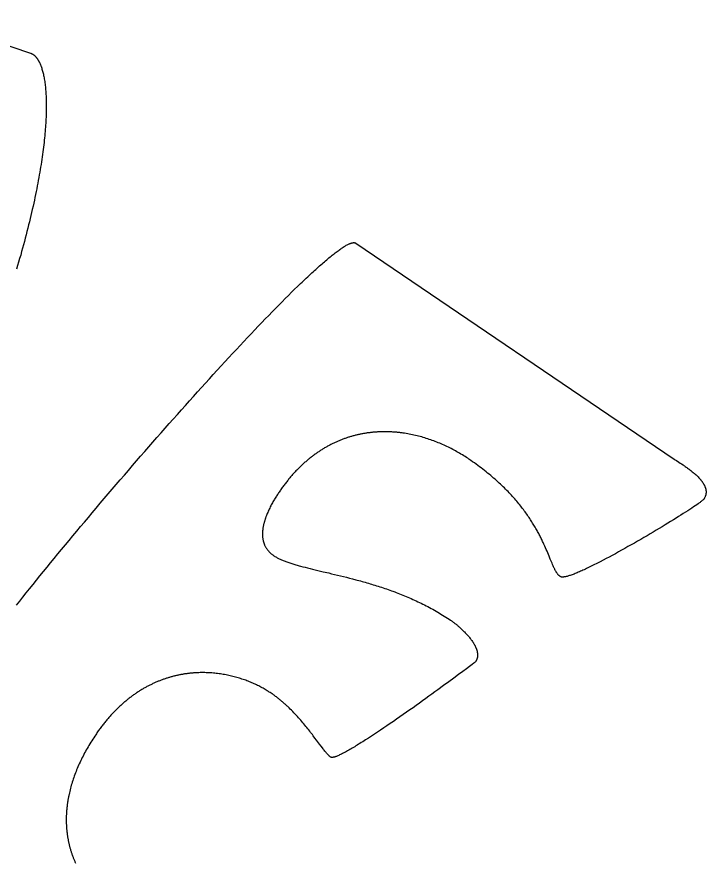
# Model space of a CAD drawing. Extents: x 156 to 510, y 849 to 1306.
# Drawn here: x 311.81 to 334.4, y 1077.97 to 1105.7 of the extents above; entities that cross this region are included whole.
import ezdxf

# ---------------------------------------------------------------- set-up
doc = ezdxf.new("R2010")
doc.units = 0
doc.layers.add('color#3f3f3fff', color=1, linetype='CONTINUOUS')

msp = doc.modelspace()

# ---------------------------------------------------------------- linework, layer by layer
at = {"layer": 'color#3f3f3fff'}
for points in [[(308.737, 1105.703), (312.256, 1104.517), (312.264, 1104.514), (312.272, 1104.511), (312.281, 1104.508), (312.289, 1104.504), (312.297, 1104.5), (312.304, 1104.496), (312.312, 1104.492), (312.32, 1104.487), (312.328, 1104.483), (312.336, 1104.478), (312.343, 1104.472), (312.351, 1104.467), (312.359, 1104.461), (312.366, 1104.455), (312.374, 1104.449), (312.381, 1104.443), (312.389, 1104.436), (312.396, 1104.429), (312.403, 1104.422), (312.411, 1104.415), (312.418, 1104.407), (312.425, 1104.4), (312.432, 1104.392), (312.439, 1104.383), (312.446, 1104.375), (312.453, 1104.366), (312.46, 1104.357), (312.467, 1104.348), (312.473, 1104.338), (312.48, 1104.329), (312.487, 1104.319), (312.493, 1104.309), (312.5, 1104.298), (312.506, 1104.288), (312.513, 1104.277), (312.519, 1104.266), (312.525, 1104.254), (312.531, 1104.243), (312.538, 1104.231), (312.544, 1104.219), (312.55, 1104.207), (312.556, 1104.194), (312.561, 1104.182), (312.567, 1104.169), (312.573, 1104.155), (312.579, 1104.142), (312.584, 1104.128), (312.59, 1104.114), (312.595, 1104.1), (312.601, 1104.086), (312.611, 1104.056), (312.622, 1104.026), (312.632, 1103.994), (312.641, 1103.962), (312.651, 1103.929), (312.66, 1103.894), (312.668, 1103.859), (312.677, 1103.823), (312.685, 1103.786), (312.693, 1103.748), (312.7, 1103.709), (312.707, 1103.669), (312.714, 1103.628), (312.721, 1103.586), (312.727, 1103.543), (312.732, 1103.499), (312.738, 1103.454), (312.743, 1103.409), (312.747, 1103.362), (312.752, 1103.314), (312.755, 1103.266), (312.759, 1103.216), (312.762, 1103.165), (312.765, 1103.114), (312.767, 1103.061), (312.769, 1103.008), (312.77, 1102.953), (312.772, 1102.898), (312.772, 1102.842), (312.772, 1102.784), (312.772, 1102.726), (312.772, 1102.667), (312.771, 1102.607), (312.769, 1102.546), (312.767, 1102.483), (312.765, 1102.42), (312.762, 1102.356), (312.759, 1102.291), (312.755, 1102.225), (312.751, 1102.158), (312.746, 1102.09), (312.741, 1102.021), (312.735, 1101.951), (312.729, 1101.88), (312.722, 1101.808), (312.715, 1101.735), (312.707, 1101.662), (312.699, 1101.587), (312.69, 1101.511), (312.681, 1101.434), (312.671, 1101.356), (312.661, 1101.278), (312.65, 1101.198), (312.639, 1101.117), (312.627, 1101.035), (312.615, 1100.953), (312.602, 1100.869), (312.588, 1100.784), (312.574, 1100.699), (312.559, 1100.612), (312.544, 1100.525), (312.528, 1100.436), (312.512, 1100.346), (312.495, 1100.256), (312.478, 1100.164), (312.459, 1100.072), (312.441, 1099.978), (312.421, 1099.884), (312.401, 1099.788), (312.381, 1099.692), (312.36, 1099.594), (312.338, 1099.496), (312.315, 1099.396), (312.292, 1099.296), (312.269, 1099.194), (312.244, 1099.092), (312.219, 1098.988), (312.194, 1098.884), (312.167, 1098.778), (312.14, 1098.672), (312.113, 1098.564), (312.084, 1098.456), (312.055, 1098.346), (312.026, 1098.236), (311.996, 1098.124), (311.964, 1098.012), (311.933, 1097.899), (311.9, 1097.784), (311.867, 1097.669), (311.833, 1097.552), (311.799, 1097.435)], [(311.797, 1086.423), (311.902, 1086.555), (312.009, 1086.689), (312.117, 1086.825), (312.227, 1086.962), (312.338, 1087.1), (312.451, 1087.24), (312.565, 1087.381), (312.681, 1087.523), (312.797, 1087.666), (312.915, 1087.811), (313.035, 1087.956), (313.155, 1088.103), (313.276, 1088.25), (313.399, 1088.398), (313.523, 1088.547), (313.647, 1088.697), (313.772, 1088.847), (313.899, 1088.998), (314.026, 1089.15), (314.154, 1089.302), (314.282, 1089.455), (314.412, 1089.608), (314.542, 1089.762), (314.672, 1089.916), (314.803, 1090.07), (314.935, 1090.224), (315.067, 1090.379), (315.199, 1090.533), (315.332, 1090.688), (315.465, 1090.842), (315.598, 1090.997), (315.732, 1091.151), (315.865, 1091.305), (315.999, 1091.459), (316.133, 1091.613), (316.267, 1091.766), (316.401, 1091.919), (316.535, 1092.071), (316.669, 1092.223), (316.802, 1092.374), (316.936, 1092.525), (317.069, 1092.675), (317.201, 1092.824), (317.334, 1092.973), (317.466, 1093.12), (317.598, 1093.267), (317.729, 1093.412), (317.859, 1093.557), (317.989, 1093.701), (318.119, 1093.843), (318.247, 1093.984), (318.375, 1094.124), (318.503, 1094.263), (318.629, 1094.4), (318.755, 1094.536), (318.879, 1094.671), (319.003, 1094.804), (319.126, 1094.935), (319.247, 1095.065), (319.368, 1095.193), (319.487, 1095.319), (319.606, 1095.443), (319.723, 1095.566), (319.838, 1095.687), (319.953, 1095.805), (320.066, 1095.922), (320.177, 1096.037), (320.287, 1096.149), (320.396, 1096.259), (320.503, 1096.367), (320.608, 1096.473), (320.712, 1096.577), (320.814, 1096.677), (320.914, 1096.776), (321.013, 1096.872), (321.11, 1096.965), (321.157, 1097.011), (321.204, 1097.056), (321.251, 1097.1), (321.297, 1097.144), (321.343, 1097.187), (321.388, 1097.229), (321.433, 1097.271), (321.477, 1097.312), (321.521, 1097.352), (321.564, 1097.391), (321.606, 1097.43), (321.648, 1097.468), (321.69, 1097.505), (321.731, 1097.542), (321.771, 1097.577), (321.811, 1097.612), (321.85, 1097.647), (321.889, 1097.68), (321.927, 1097.713), (321.965, 1097.744), (322.002, 1097.775), (322.038, 1097.806), (322.074, 1097.835), (322.109, 1097.864), (322.144, 1097.891), (322.177, 1097.918), (322.211, 1097.944), (322.243, 1097.97), (322.275, 1097.994), (322.307, 1098.018), (322.338, 1098.04), (322.368, 1098.062), (322.397, 1098.083), (322.426, 1098.103), (322.454, 1098.122), (322.481, 1098.14), (322.508, 1098.158), (322.534, 1098.174), (322.559, 1098.189), (322.584, 1098.204), (322.608, 1098.218), (322.631, 1098.23), (322.654, 1098.242), (322.676, 1098.253), (322.697, 1098.262), (322.707, 1098.267), (322.717, 1098.271), (322.727, 1098.275), (322.737, 1098.279), (322.746, 1098.282), (322.755, 1098.286), (322.764, 1098.289), (322.773, 1098.292), (322.782, 1098.294), (322.791, 1098.296), (322.799, 1098.298), (322.807, 1098.3), (322.815, 1098.302), (322.823, 1098.303), (322.831, 1098.304), (322.838, 1098.305), (322.845, 1098.305), (322.852, 1098.306), (322.859, 1098.306), (322.866, 1098.305), (322.872, 1098.305), (322.878, 1098.304), (322.884, 1098.303), (322.89, 1098.302), (322.896, 1098.3), (322.901, 1098.298), (322.907, 1098.296), (322.912, 1098.294), (322.916, 1098.291), (322.921, 1098.288), (333.359, 1091.209), (333.39, 1091.187), (333.426, 1091.164), (333.506, 1091.112), (333.55, 1091.083), (333.597, 1091.053), (333.645, 1091.021), (333.669, 1091.004), (333.694, 1090.987), (333.719, 1090.97), (333.745, 1090.952), (333.77, 1090.934), (333.796, 1090.915), (333.822, 1090.897), (333.847, 1090.877), (333.873, 1090.858), (333.899, 1090.838), (333.924, 1090.818), (333.95, 1090.798), (333.975, 1090.777), (334, 1090.756), (334.024, 1090.735), (334.048, 1090.714), (334.072, 1090.692), (334.096, 1090.67), (334.118, 1090.648), (334.141, 1090.626), (334.162, 1090.603), (334.173, 1090.592), (334.184, 1090.58), (334.194, 1090.569), (334.204, 1090.557), (334.214, 1090.546), (334.224, 1090.534), (334.233, 1090.522), (334.243, 1090.511), (334.252, 1090.499), (334.261, 1090.487), (334.269, 1090.475), (334.278, 1090.464), (334.286, 1090.452), (334.294, 1090.44), (334.302, 1090.428), (334.309, 1090.416), (334.317, 1090.404), (334.324, 1090.392), (334.331, 1090.38), (334.337, 1090.367), (334.343, 1090.355), (334.349, 1090.343), (334.355, 1090.331), (334.36, 1090.319), (334.365, 1090.306), (334.37, 1090.294), (334.374, 1090.282), (334.378, 1090.27), (334.382, 1090.257), (334.386, 1090.245), (334.389, 1090.232), (334.392, 1090.22), (334.394, 1090.208), (334.396, 1090.195), (334.398, 1090.183), (334.399, 1090.17), (334.4, 1090.158), (334.401, 1090.145), (334.401, 1090.133), (334.401, 1090.121), (334.4, 1090.108), (334.399, 1090.096), (334.398, 1090.083), (334.396, 1090.071), (334.394, 1090.058), (334.391, 1090.046), (334.388, 1090.033), (334.385, 1090.021), (334.381, 1090.008), (334.376, 1089.996), (334.372, 1089.983), (334.366, 1089.971), (334.361, 1089.958), (334.354, 1089.946), (334.348, 1089.933), (334.34, 1089.921), (334.333, 1089.908), (334.325, 1089.896), (334.323, 1089.893), (334.32, 1089.89), (334.315, 1089.884), (334.308, 1089.877), (334.299, 1089.869), (334.29, 1089.861), (334.278, 1089.851), (334.266, 1089.841), (334.252, 1089.83), (334.237, 1089.818), (334.22, 1089.806), (334.202, 1089.792), (334.183, 1089.779), (334.163, 1089.764), (334.142, 1089.749), (334.095, 1089.716), (334.045, 1089.681), (333.99, 1089.644), (333.93, 1089.605), (333.867, 1089.563), (333.8, 1089.519), (333.729, 1089.474), (333.655, 1089.426), (333.578, 1089.377), (333.498, 1089.327), (333.415, 1089.274), (333.329, 1089.221), (333.24, 1089.166), (333.15, 1089.111), (333.057, 1089.054), (332.962, 1088.997), (332.865, 1088.938), (332.767, 1088.879), (332.668, 1088.82), (332.567, 1088.76), (332.465, 1088.7), (332.362, 1088.64), (332.259, 1088.58), (332.155, 1088.52), (332.05, 1088.46), (331.946, 1088.401), (331.841, 1088.342), (331.737, 1088.283), (331.633, 1088.225), (331.53, 1088.168), (331.428, 1088.112), (331.326, 1088.057), (331.226, 1088.003), (331.127, 1087.95), (331.029, 1087.899), (330.933, 1087.849), (330.886, 1087.825), (330.839, 1087.801), (330.793, 1087.777), (330.747, 1087.754), (330.702, 1087.732), (330.657, 1087.71), (330.613, 1087.688), (330.57, 1087.667), (330.527, 1087.647), (330.485, 1087.627), (330.443, 1087.607), (330.403, 1087.588), (330.363, 1087.57), (330.324, 1087.552), (330.285, 1087.535), (330.248, 1087.519), (330.211, 1087.503), (330.175, 1087.488), (330.14, 1087.473), (330.106, 1087.46), (330.072, 1087.446), (330.04, 1087.434), (330.009, 1087.422), (329.978, 1087.411), (329.949, 1087.401), (329.92, 1087.392), (329.893, 1087.383), (329.867, 1087.375), (329.842, 1087.369), (329.818, 1087.362), (329.795, 1087.357), (329.784, 1087.355), (329.773, 1087.353), (329.763, 1087.351), (329.753, 1087.349), (329.743, 1087.348), (329.734, 1087.346), (329.724, 1087.345), (329.715, 1087.345), (329.707, 1087.344), (329.699, 1087.344), (329.691, 1087.344), (329.683, 1087.344), (329.676, 1087.344), (329.669, 1087.345), (329.662, 1087.346), (329.656, 1087.347), (329.65, 1087.348), (329.645, 1087.35), (329.639, 1087.352), (329.634, 1087.354), (329.63, 1087.356), (329.626, 1087.359), (329.615, 1087.366), (329.605, 1087.374), (329.595, 1087.383), (329.585, 1087.392), (329.575, 1087.401), (329.565, 1087.411), (329.556, 1087.422), (329.546, 1087.433), (329.537, 1087.444), (329.528, 1087.457), (329.519, 1087.469), (329.51, 1087.482), (329.501, 1087.496), (329.492, 1087.51), (329.483, 1087.525), (329.474, 1087.54), (329.465, 1087.555), (329.457, 1087.571), (329.448, 1087.588), (329.439, 1087.604), (329.43, 1087.622), (329.422, 1087.64), (329.413, 1087.658), (329.404, 1087.677), (329.387, 1087.715), (329.369, 1087.756), (329.351, 1087.798), (329.332, 1087.842), (329.314, 1087.887), (329.294, 1087.934), (329.254, 1088.032), (329.233, 1088.084), (329.211, 1088.137), (329.188, 1088.191), (329.164, 1088.247), (329.139, 1088.304), (329.113, 1088.362), (329.086, 1088.422), (329.072, 1088.452), (329.058, 1088.483), (329.044, 1088.514), (329.029, 1088.545), (329.013, 1088.576), (328.998, 1088.608), (328.982, 1088.64), (328.966, 1088.673), (328.949, 1088.705), (328.932, 1088.738), (328.914, 1088.771), (328.896, 1088.805), (328.878, 1088.838), (328.86, 1088.872), (328.84, 1088.906), (328.821, 1088.941), (328.801, 1088.976), (328.78, 1089.01), (328.759, 1089.046), (328.738, 1089.081), (328.716, 1089.116), (328.694, 1089.152), (328.671, 1089.188), (328.647, 1089.225), (328.624, 1089.261), (328.599, 1089.298), (328.574, 1089.334), (328.549, 1089.371), (328.523, 1089.409), (328.496, 1089.446), (328.469, 1089.484), (328.441, 1089.521), (328.412, 1089.559), (328.383, 1089.597), (328.354, 1089.636), (328.324, 1089.674), (328.293, 1089.713), (328.261, 1089.751), (328.229, 1089.79), (328.196, 1089.829), (328.163, 1089.868), (328.129, 1089.908), (328.094, 1089.947), (328.059, 1089.987), (328.022, 1090.026), (327.986, 1090.066), (327.948, 1090.106), (327.91, 1090.146), (327.871, 1090.186), (327.831, 1090.226), (327.79, 1090.266), (327.749, 1090.307), (327.707, 1090.347), (327.664, 1090.388), (327.62, 1090.428), (327.576, 1090.469), (327.53, 1090.51), (327.484, 1090.551), (327.437, 1090.592), (327.39, 1090.632), (327.341, 1090.673), (327.292, 1090.715), (327.241, 1090.756), (327.19, 1090.797), (327.138, 1090.838), (327.085, 1090.879), (327.031, 1090.92), (326.977, 1090.962), (326.921, 1091.003), (326.864, 1091.044), (326.807, 1091.085), (326.749, 1091.127), (326.689, 1091.168), (326.629, 1091.209), (326.586, 1091.238), (326.542, 1091.267), (326.499, 1091.295), (326.455, 1091.322), (326.411, 1091.35), (326.366, 1091.377), (326.322, 1091.403), (326.277, 1091.429), (326.231, 1091.455), (326.186, 1091.48), (326.14, 1091.505), (326.094, 1091.53), (326.048, 1091.554), (326.001, 1091.577), (325.954, 1091.6), (325.907, 1091.623), (325.86, 1091.645), (325.813, 1091.667), (325.765, 1091.688), (325.717, 1091.709), (325.669, 1091.73), (325.621, 1091.75), (325.572, 1091.769), (325.523, 1091.788), (325.475, 1091.806), (325.426, 1091.824), (325.376, 1091.842), (325.327, 1091.859), (325.277, 1091.875), (325.228, 1091.891), (325.178, 1091.907), (325.128, 1091.921), (325.078, 1091.936), (325.027, 1091.95), (324.977, 1091.963), (324.926, 1091.975), (324.876, 1091.988), (324.825, 1091.999), (324.774, 1092.01), (324.723, 1092.021), (324.672, 1092.031), (324.62, 1092.04), (324.569, 1092.049), (324.518, 1092.057), (324.492, 1092.061), (324.466, 1092.064), (324.44, 1092.068), (324.415, 1092.071), (324.389, 1092.075), (324.363, 1092.078), (324.337, 1092.081), (324.311, 1092.083), (324.285, 1092.086), (324.259, 1092.089), (324.233, 1092.091), (324.208, 1092.093), (324.182, 1092.095), (324.156, 1092.097), (324.13, 1092.099), (324.104, 1092.1), (324.078, 1092.102), (324.052, 1092.103), (324.026, 1092.104), (324, 1092.105), (323.974, 1092.106), (323.948, 1092.106), (323.922, 1092.107), (323.896, 1092.107), (323.869, 1092.107), (323.843, 1092.107), (323.817, 1092.107), (323.791, 1092.106), (323.765, 1092.106), (323.739, 1092.105), (323.713, 1092.104), (323.687, 1092.103), (323.661, 1092.102), (323.635, 1092.101), (323.609, 1092.099), (323.583, 1092.097), (323.557, 1092.096), (323.531, 1092.093), (323.505, 1092.091), (323.478, 1092.089), (323.452, 1092.086), (323.426, 1092.083), (323.4, 1092.081), (323.374, 1092.077), (323.348, 1092.074), (323.322, 1092.071), (323.296, 1092.067), (323.27, 1092.063), (323.244, 1092.059), (323.218, 1092.055), (323.192, 1092.051), (323.166, 1092.046), (323.14, 1092.041), (323.114, 1092.037), (323.089, 1092.032), (323.063, 1092.026), (323.037, 1092.021), (323.011, 1092.015), (322.985, 1092.009), (322.959, 1092.003), (322.933, 1091.997), (322.908, 1091.991), (322.882, 1091.984), (322.856, 1091.978), (322.83, 1091.971), (322.804, 1091.964), (322.779, 1091.956), (322.753, 1091.949), (322.727, 1091.941), (322.702, 1091.933), (322.676, 1091.925), (322.651, 1091.917), (322.625, 1091.908), (322.599, 1091.9), (322.574, 1091.891), (322.548, 1091.882), (322.523, 1091.873), (322.498, 1091.863), (322.472, 1091.854), (322.447, 1091.844), (322.421, 1091.834), (322.396, 1091.823), (322.371, 1091.813), (322.346, 1091.802), (322.32, 1091.792), (322.295, 1091.781), (322.27, 1091.769), (322.245, 1091.758), (322.22, 1091.746), (322.195, 1091.734), (322.17, 1091.722), (322.145, 1091.71), (322.12, 1091.698), (322.095, 1091.685), (322.07, 1091.672), (322.045, 1091.659), (322.021, 1091.646), (321.996, 1091.632), (321.971, 1091.619), (321.947, 1091.605), (321.922, 1091.591), (321.897, 1091.576), (321.873, 1091.562), (321.848, 1091.547), (321.824, 1091.532), (321.8, 1091.517), (321.775, 1091.501), (321.751, 1091.486), (321.727, 1091.47), (321.703, 1091.454), (321.678, 1091.438), (321.654, 1091.421), (321.63, 1091.404), (321.606, 1091.388), (321.582, 1091.37), (321.559, 1091.353), (321.535, 1091.335), (321.511, 1091.318), (321.487, 1091.3), (321.464, 1091.281), (321.44, 1091.263), (321.416, 1091.244), (321.393, 1091.225), (321.37, 1091.206), (321.346, 1091.187), (321.323, 1091.167), (321.3, 1091.147), (321.276, 1091.127), (321.253, 1091.107), (321.23, 1091.087), (321.207, 1091.066), (321.184, 1091.045), (321.161, 1091.024), (321.138, 1091.002), (321.116, 1090.981), (321.093, 1090.959), (321.07, 1090.937), (321.048, 1090.914), (321.025, 1090.892), (321.003, 1090.869), (320.981, 1090.846), (320.958, 1090.822), (320.936, 1090.799), (320.914, 1090.775), (320.892, 1090.751), (320.87, 1090.727), (320.848, 1090.702), (320.826, 1090.678), (320.804, 1090.653), (320.783, 1090.627), (320.761, 1090.602), (320.739, 1090.576), (320.718, 1090.55), (320.697, 1090.524), (320.675, 1090.498), (320.654, 1090.471), (320.633, 1090.444), (320.612, 1090.417), (320.591, 1090.389), (320.57, 1090.362), (320.549, 1090.334), (320.528, 1090.306), (320.508, 1090.277), (320.487, 1090.249), (320.466, 1090.22), (320.446, 1090.19), (320.426, 1090.161), (320.405, 1090.131), (320.388, 1090.105), (320.37, 1090.078), (320.351, 1090.05), (320.333, 1090.022), (320.315, 1089.993), (320.296, 1089.963), (320.278, 1089.933), (320.259, 1089.903), (320.241, 1089.872), (320.222, 1089.84), (320.204, 1089.808), (320.185, 1089.775), (320.167, 1089.743), (320.149, 1089.709), (320.132, 1089.676), (320.114, 1089.642), (320.097, 1089.607), (320.08, 1089.573), (320.064, 1089.538), (320.048, 1089.503), (320.032, 1089.467), (320.017, 1089.432), (320.002, 1089.396), (319.988, 1089.36), (319.975, 1089.324), (319.968, 1089.306), (319.962, 1089.287), (319.955, 1089.269), (319.949, 1089.251), (319.943, 1089.233), (319.937, 1089.215), (319.932, 1089.197), (319.926, 1089.178), (319.921, 1089.16), (319.916, 1089.142), (319.911, 1089.124), (319.906, 1089.105), (319.902, 1089.087), (319.898, 1089.069), (319.893, 1089.051), (319.89, 1089.032), (319.886, 1089.014), (319.882, 1088.996), (319.879, 1088.978), (319.876, 1088.96), (319.873, 1088.942), (319.871, 1088.924), (319.869, 1088.906), (319.866, 1088.888), (319.865, 1088.87), (319.863, 1088.852), (319.862, 1088.834), (319.861, 1088.816), (319.86, 1088.798), (319.859, 1088.78), (319.859, 1088.763), (319.859, 1088.745), (319.859, 1088.728), (319.86, 1088.71), (319.861, 1088.693), (319.862, 1088.675), (319.863, 1088.658), (319.865, 1088.641), (319.867, 1088.624), (319.87, 1088.607), (319.872, 1088.59), (319.875, 1088.573), (319.879, 1088.556), (319.882, 1088.539), (319.886, 1088.523), (319.891, 1088.506), (319.895, 1088.49), (319.9, 1088.473), (319.906, 1088.457), (319.911, 1088.441), (319.917, 1088.425), (319.924, 1088.409), (319.93, 1088.394), (319.938, 1088.378), (319.945, 1088.362), (319.953, 1088.347), (319.961, 1088.332), (319.97, 1088.317), (319.979, 1088.302), (319.988, 1088.287), (319.998, 1088.272), (320.008, 1088.258), (320.019, 1088.243), (320.03, 1088.229), (320.041, 1088.215), (320.053, 1088.201), (320.065, 1088.187), (320.078, 1088.173), (320.091, 1088.16), (320.105, 1088.147), (320.119, 1088.133), (320.133, 1088.12), (320.148, 1088.108), (320.163, 1088.095), (320.179, 1088.083), (320.195, 1088.07), (320.212, 1088.058), (320.229, 1088.046), (320.249, 1088.033), (320.27, 1088.02), (320.292, 1088.007), (320.314, 1087.994), (320.337, 1087.981), (320.36, 1087.969), (320.385, 1087.957), (320.409, 1087.944), (320.435, 1087.932), (320.461, 1087.921), (320.488, 1087.909), (320.515, 1087.897), (320.543, 1087.886), (320.571, 1087.875), (320.601, 1087.863), (320.63, 1087.852), (320.661, 1087.841), (320.691, 1087.83), (320.723, 1087.82), (320.755, 1087.809), (320.787, 1087.798), (320.82, 1087.788), (320.854, 1087.777), (320.888, 1087.767), (320.923, 1087.757), (320.958, 1087.746), (320.994, 1087.736), (321.03, 1087.726), (321.067, 1087.716), (321.104, 1087.706), (321.18, 1087.686), (321.257, 1087.665), (321.337, 1087.645), (321.418, 1087.625), (321.501, 1087.605), (321.586, 1087.585), (321.672, 1087.564), (321.849, 1087.522), (322.032, 1087.479), (322.126, 1087.457), (322.221, 1087.435), (322.317, 1087.412), (322.414, 1087.388), (322.512, 1087.364), (322.612, 1087.339), (322.712, 1087.314), (322.813, 1087.287), (322.916, 1087.26), (322.967, 1087.247), (323.019, 1087.233), (323.07, 1087.218), (323.122, 1087.204), (323.175, 1087.189), (323.227, 1087.174), (323.28, 1087.159), (323.332, 1087.144), (323.385, 1087.128), (323.438, 1087.112), (323.491, 1087.096), (323.545, 1087.08), (323.598, 1087.063), (323.652, 1087.046), (323.706, 1087.029), (323.759, 1087.011), (323.813, 1086.993), (323.867, 1086.975), (323.921, 1086.956), (323.975, 1086.938), (324.03, 1086.918), (324.084, 1086.899), (324.138, 1086.879), (324.193, 1086.859), (324.247, 1086.839), (324.302, 1086.818), (324.356, 1086.797), (324.411, 1086.775), (324.465, 1086.753), (324.52, 1086.731), (324.575, 1086.708), (324.629, 1086.685), (324.684, 1086.662), (324.739, 1086.638), (324.793, 1086.613), (324.848, 1086.589), (324.902, 1086.564), (324.957, 1086.538), (325.011, 1086.512), (325.065, 1086.486), (325.12, 1086.459), (325.174, 1086.432), (325.228, 1086.404), (325.282, 1086.376), (325.336, 1086.348), (325.39, 1086.319), (325.444, 1086.289), (325.498, 1086.259), (325.551, 1086.229), (325.605, 1086.198), (325.658, 1086.166), (325.711, 1086.134), (325.764, 1086.102), (325.817, 1086.069), (325.87, 1086.035), (325.923, 1086.001), (325.975, 1085.966), (326.027, 1085.931), (326.043, 1085.921), (326.058, 1085.91), (326.075, 1085.898), (326.092, 1085.885), (326.11, 1085.872), (326.128, 1085.859), (326.147, 1085.844), (326.166, 1085.829), (326.186, 1085.814), (326.206, 1085.798), (326.226, 1085.781), (326.247, 1085.764), (326.268, 1085.746), (326.289, 1085.728), (326.31, 1085.71), (326.332, 1085.69), (326.353, 1085.671), (326.375, 1085.651), (326.397, 1085.631), (326.419, 1085.61), (326.44, 1085.589), (326.462, 1085.567), (326.484, 1085.546), (326.505, 1085.523), (326.527, 1085.501), (326.548, 1085.478), (326.569, 1085.455), (326.589, 1085.432), (326.61, 1085.409), (326.63, 1085.385), (326.649, 1085.361), (326.668, 1085.337), (326.687, 1085.313), (326.705, 1085.288), (326.723, 1085.264), (326.74, 1085.239), (326.757, 1085.214), (326.765, 1085.202), (326.773, 1085.189), (326.78, 1085.177), (326.788, 1085.164), (326.795, 1085.152), (326.802, 1085.139), (326.809, 1085.127), (326.816, 1085.114), (326.823, 1085.102), (326.829, 1085.089), (326.835, 1085.077), (326.841, 1085.064), (326.847, 1085.052), (326.853, 1085.039), (326.858, 1085.027), (326.863, 1085.014), (326.868, 1085.002), (326.872, 1084.989), (326.877, 1084.977), (326.881, 1084.964), (326.885, 1084.952), (326.888, 1084.939), (326.892, 1084.927), (326.895, 1084.915), (326.898, 1084.902), (326.9, 1084.89), (326.902, 1084.878), (326.904, 1084.866), (326.906, 1084.853), (326.908, 1084.841), (326.909, 1084.829), (326.91, 1084.817), (326.91, 1084.805), (326.91, 1084.793), (326.91, 1084.781), (326.91, 1084.769), (326.909, 1084.757), (326.908, 1084.746), (326.906, 1084.734), (326.905, 1084.722), (326.903, 1084.711), (326.9, 1084.699), (326.897, 1084.688), (326.894, 1084.676), (326.891, 1084.665), (326.887, 1084.654), (326.883, 1084.642), (326.878, 1084.631), (326.873, 1084.62), (326.868, 1084.609), (326.862, 1084.599), (326.856, 1084.588), (326.849, 1084.577), (326.842, 1084.566), (326.841, 1084.565), (326.838, 1084.563), (326.828, 1084.555), (326.812, 1084.542), (326.789, 1084.525), (326.728, 1084.478), (326.646, 1084.416), (326.544, 1084.339), (326.425, 1084.25), (326.288, 1084.149), (326.137, 1084.037), (325.973, 1083.916), (325.797, 1083.787), (325.611, 1083.651), (325.514, 1083.581), (325.416, 1083.51), (325.315, 1083.438), (325.214, 1083.364), (325.11, 1083.29), (325.006, 1083.216), (324.901, 1083.141), (324.794, 1083.065), (324.688, 1082.99), (324.58, 1082.914), (324.473, 1082.839), (324.366, 1082.764), (324.258, 1082.69), (324.151, 1082.616), (324.045, 1082.543), (323.939, 1082.471), (323.835, 1082.4), (323.731, 1082.33), (323.629, 1082.262), (323.528, 1082.195), (323.429, 1082.13), (323.332, 1082.067), (323.237, 1082.006), (323.191, 1081.976), (323.145, 1081.947), (323.1, 1081.919), (323.055, 1081.891), (323.011, 1081.864), (322.967, 1081.837), (322.925, 1081.811), (322.883, 1081.786), (322.842, 1081.761), (322.801, 1081.737), (322.762, 1081.714), (322.723, 1081.692), (322.685, 1081.67), (322.649, 1081.65), (322.613, 1081.63), (322.578, 1081.611), (322.543, 1081.592), (322.51, 1081.575), (322.478, 1081.559), (322.447, 1081.543), (322.417, 1081.529), (322.388, 1081.515), (322.361, 1081.502), (322.334, 1081.491), (322.309, 1081.48), (322.284, 1081.47), (322.261, 1081.462), (322.25, 1081.458), (322.239, 1081.455), (322.229, 1081.451), (322.219, 1081.448), (322.209, 1081.445), (322.199, 1081.443), (322.19, 1081.441), (322.181, 1081.439), (322.173, 1081.437), (322.165, 1081.436), (322.157, 1081.435), (322.149, 1081.434), (322.142, 1081.434), (322.135, 1081.434), (322.129, 1081.434), (322.123, 1081.434), (322.117, 1081.435), (322.112, 1081.436), (322.107, 1081.438), (322.102, 1081.439), (322.098, 1081.441), (322.094, 1081.444), (322.088, 1081.448), (322.081, 1081.453), (322.075, 1081.458), (322.068, 1081.464), (322.061, 1081.469), (322.054, 1081.476), (322.047, 1081.482), (322.04, 1081.489), (322.025, 1081.504), (322.009, 1081.52), (321.993, 1081.538), (321.977, 1081.557), (321.959, 1081.577), (321.942, 1081.598), (321.923, 1081.62), (321.904, 1081.644), (321.885, 1081.668), (321.865, 1081.694), (321.845, 1081.72), (321.823, 1081.748), (321.78, 1081.806), (321.733, 1081.868), (321.634, 1082), (321.581, 1082.071), (321.526, 1082.143), (321.498, 1082.181), (321.469, 1082.218), (321.439, 1082.256), (321.409, 1082.295), (321.379, 1082.334), (321.347, 1082.373), (321.316, 1082.413), (321.283, 1082.452), (321.25, 1082.493), (321.217, 1082.533), (321.183, 1082.573), (321.148, 1082.614), (321.113, 1082.655), (321.077, 1082.695), (321.041, 1082.736), (321.004, 1082.777), (320.967, 1082.818), (320.929, 1082.858), (320.89, 1082.899), (320.851, 1082.939), (320.811, 1082.98), (320.771, 1083.02), (320.73, 1083.059), (320.71, 1083.079), (320.689, 1083.099), (320.668, 1083.118), (320.647, 1083.138), (320.626, 1083.157), (320.605, 1083.177), (320.583, 1083.196), (320.562, 1083.215), (320.54, 1083.234), (320.518, 1083.253), (320.496, 1083.272), (320.474, 1083.29), (320.451, 1083.309), (320.429, 1083.327), (320.406, 1083.346), (320.384, 1083.364), (320.361, 1083.382), (320.338, 1083.4), (320.315, 1083.417), (320.291, 1083.435), (320.268, 1083.452), (320.244, 1083.47), (320.221, 1083.487), (320.197, 1083.504), (320.173, 1083.52), (320.149, 1083.537), (320.117, 1083.558), (320.084, 1083.579), (320.052, 1083.6), (320.018, 1083.621), (319.985, 1083.641), (319.95, 1083.662), (319.916, 1083.682), (319.881, 1083.701), (319.845, 1083.721), (319.81, 1083.74), (319.773, 1083.759), (319.737, 1083.778), (319.7, 1083.796), (319.662, 1083.814), (319.625, 1083.832), (319.586, 1083.849), (319.548, 1083.866), (319.509, 1083.883), (319.47, 1083.899), (319.43, 1083.916), (319.39, 1083.931), (319.35, 1083.947), (319.309, 1083.962), (319.268, 1083.977), (319.227, 1083.991), (319.185, 1084.005), (319.143, 1084.018), (319.101, 1084.032), (319.059, 1084.044), (319.016, 1084.057), (318.973, 1084.069), (318.93, 1084.08), (318.886, 1084.091), (318.842, 1084.102), (318.798, 1084.112), (318.753, 1084.122), (318.709, 1084.131), (318.664, 1084.14), (318.619, 1084.148), (318.573, 1084.156), (318.528, 1084.164), (318.482, 1084.171), (318.436, 1084.177), (318.39, 1084.183), (318.343, 1084.189), (318.297, 1084.193), (318.25, 1084.198), (318.203, 1084.202), (318.156, 1084.205), (318.108, 1084.208), (318.061, 1084.21), (318.013, 1084.212), (317.966, 1084.213), (317.918, 1084.213), (317.869, 1084.213), (317.821, 1084.213), (317.773, 1084.211), (317.724, 1084.21), (317.7, 1084.208), (317.676, 1084.207), (317.652, 1084.206), (317.627, 1084.204), (317.603, 1084.202), (317.578, 1084.2), (317.554, 1084.198), (317.529, 1084.196), (317.505, 1084.194), (317.481, 1084.191), (317.456, 1084.188), (317.431, 1084.186), (317.407, 1084.182), (317.382, 1084.179), (317.358, 1084.176), (317.333, 1084.172), (317.308, 1084.169), (317.284, 1084.165), (317.259, 1084.161), (317.234, 1084.157), (317.21, 1084.152), (317.185, 1084.148), (317.16, 1084.143), (317.136, 1084.138), (317.111, 1084.133), (317.086, 1084.128), (317.061, 1084.123), (317.037, 1084.117), (317.012, 1084.111), (316.987, 1084.105), (316.962, 1084.099), (316.938, 1084.093), (316.913, 1084.087), (316.888, 1084.08), (316.863, 1084.073), (316.838, 1084.066), (316.814, 1084.059), (316.789, 1084.052), (316.764, 1084.044), (316.739, 1084.036), (316.714, 1084.028), (316.689, 1084.02), (316.665, 1084.012), (316.64, 1084.003), (316.615, 1083.995), (316.59, 1083.986), (316.566, 1083.977), (316.541, 1083.968), (316.516, 1083.958), (316.491, 1083.949), (316.467, 1083.939), (316.442, 1083.929), (316.417, 1083.918), (316.392, 1083.908), (316.368, 1083.897), (316.343, 1083.887), (316.318, 1083.876), (316.294, 1083.864), (316.269, 1083.853), (316.244, 1083.841), (316.22, 1083.83), (316.195, 1083.818), (316.171, 1083.805), (316.146, 1083.793), (316.122, 1083.78), (316.097, 1083.767), (316.073, 1083.754), (316.048, 1083.741), (316.024, 1083.728), (315.999, 1083.714), (315.975, 1083.7), (315.95, 1083.686), (315.926, 1083.672), (315.902, 1083.657), (315.877, 1083.642), (315.853, 1083.627), (315.829, 1083.612), (315.805, 1083.597), (315.781, 1083.581), (315.756, 1083.565), (315.732, 1083.549), (315.708, 1083.533), (315.684, 1083.516), (315.66, 1083.5), (315.636, 1083.483), (315.612, 1083.465), (315.588, 1083.448), (315.564, 1083.43), (315.541, 1083.413), (315.517, 1083.394), (315.493, 1083.376), (315.469, 1083.358), (315.446, 1083.339), (315.422, 1083.32), (315.398, 1083.301), (315.375, 1083.281), (315.351, 1083.261), (315.328, 1083.241), (315.305, 1083.221), (315.281, 1083.201), (315.258, 1083.18), (315.235, 1083.159), (315.211, 1083.138), (315.188, 1083.117), (315.165, 1083.095), (315.142, 1083.073), (315.119, 1083.051), (315.096, 1083.029), (315.073, 1083.006), (315.05, 1082.983), (315.027, 1082.96), (315.005, 1082.937), (314.982, 1082.913), (314.959, 1082.89), (314.937, 1082.866), (314.914, 1082.841), (314.892, 1082.817), (314.869, 1082.792), (314.847, 1082.767), (314.825, 1082.741), (314.803, 1082.716), (314.78, 1082.69), (314.758, 1082.664), (314.736, 1082.637), (314.714, 1082.611), (314.693, 1082.584), (314.671, 1082.557), (314.649, 1082.529), (314.627, 1082.502), (314.606, 1082.474), (314.584, 1082.446), (314.563, 1082.417), (314.541, 1082.388), (314.52, 1082.359), (314.499, 1082.33), (314.477, 1082.301), (314.456, 1082.271), (314.435, 1082.241), (314.414, 1082.211), (314.393, 1082.18), (314.36, 1082.13), (314.327, 1082.08), (314.295, 1082.031), (314.263, 1081.981), (314.232, 1081.931), (314.201, 1081.881), (314.171, 1081.831), (314.142, 1081.781), (314.113, 1081.731), (314.084, 1081.681), (314.057, 1081.63), (314.029, 1081.58), (314.003, 1081.53), (313.977, 1081.48), (313.951, 1081.429), (313.926, 1081.379), (313.902, 1081.329), (313.878, 1081.278), (313.855, 1081.228), (313.833, 1081.178), (313.811, 1081.127), (313.789, 1081.077), (313.768, 1081.026), (313.748, 1080.976), (313.729, 1080.926), (313.71, 1080.875), (313.691, 1080.825), (313.673, 1080.774), (313.656, 1080.724), (313.64, 1080.674), (313.624, 1080.623), (313.608, 1080.573), (313.593, 1080.523), (313.579, 1080.473), (313.566, 1080.422), (313.553, 1080.372), (313.541, 1080.322), (313.529, 1080.272), (313.518, 1080.222), (313.512, 1080.197), (313.507, 1080.172), (313.502, 1080.147), (313.498, 1080.122), (313.493, 1080.097), (313.488, 1080.072), (313.484, 1080.047), (313.48, 1080.022), (313.476, 1079.997), (313.472, 1079.972), (313.468, 1079.947), (313.465, 1079.923), (313.461, 1079.898), (313.458, 1079.873), (313.455, 1079.848), (313.452, 1079.823), (313.449, 1079.798), (313.447, 1079.774), (313.444, 1079.749), (313.442, 1079.724), (313.44, 1079.699), (313.438, 1079.675), (313.436, 1079.65), (313.434, 1079.625), (313.433, 1079.601), (313.432, 1079.576), (313.43, 1079.551), (313.429, 1079.527), (313.429, 1079.502), (313.428, 1079.478), (313.427, 1079.453), (313.427, 1079.429), (313.427, 1079.404), (313.427, 1079.38), (313.427, 1079.355), (313.427, 1079.331), (313.428, 1079.306), (313.428, 1079.282), (313.429, 1079.258), (313.43, 1079.233), (313.431, 1079.209), (313.433, 1079.185), (313.434, 1079.16), (313.436, 1079.136), (313.438, 1079.112), (313.44, 1079.088), (313.442, 1079.064), (313.444, 1079.04), (313.446, 1079.015), (313.449, 1078.991), (313.452, 1078.967), (313.455, 1078.943), (313.458, 1078.919), (313.461, 1078.895), (313.465, 1078.871), (313.468, 1078.848), (313.472, 1078.824), (313.476, 1078.8), (313.48, 1078.776), (313.485, 1078.752), (313.489, 1078.729), (313.494, 1078.705), (313.499, 1078.681), (313.504, 1078.657), (313.509, 1078.634), (313.514, 1078.61), (313.52, 1078.587), (313.525, 1078.563), (313.531, 1078.54), (313.537, 1078.516), (313.544, 1078.493), (313.55, 1078.47), (313.556, 1078.446), (313.563, 1078.423), (313.57, 1078.4), (313.577, 1078.376), (313.584, 1078.353), (313.592, 1078.33), (313.599, 1078.307), (313.607, 1078.284), (313.615, 1078.261), (313.623, 1078.238), (313.632, 1078.215), (313.64, 1078.192), (313.649, 1078.169), (313.657, 1078.146), (313.666, 1078.123), (313.676, 1078.101), (313.685, 1078.078), (313.695, 1078.055), (313.704, 1078.033), (313.714, 1078.01), (313.724, 1077.987), (313.734, 1077.965)]]:
    msp.add_lwpolyline(points, dxfattribs=at)

doc.saveas('drawing.dxf')
